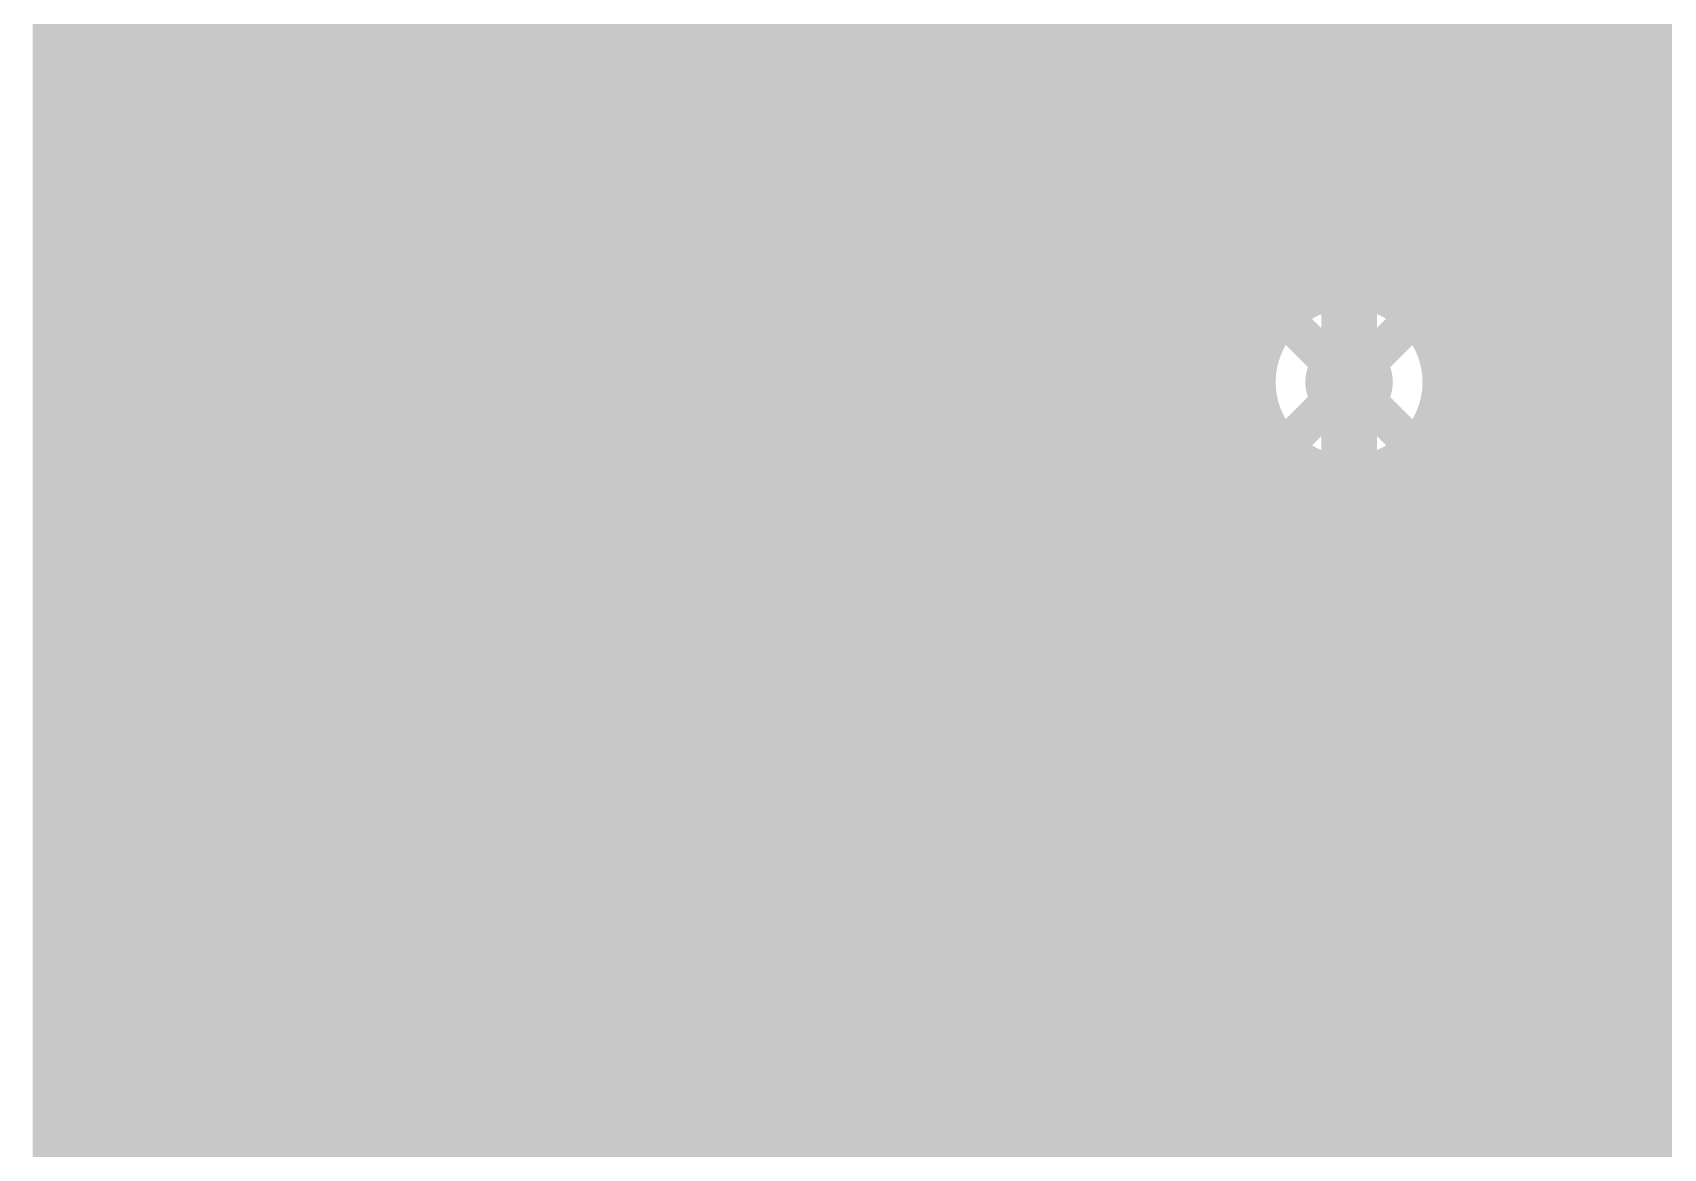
# Model space of a CAD drawing. Extents: x -11 to 221, y -93 to 178.
# Drawn here: x 17.02 to 28.19, y 64.6 to 72.24 of the extents above; entities that cross this region are included whole.
import ezdxf

# ---------------------------------------------------------------- set-up
doc = ezdxf.new("R2010")
doc.units = 0
doc.header["$MEASUREMENT"] = 0
doc.layers.get('0').update_dxf_attribs({"linetype": 'CONTINUOUS'})
for name, color, linetype in [('26-349-0_BOT', 7, 'CONTINUOUS'), ('26-349-0_DRD', 7, 'CONTINUOUS'), ('26-349-0_DRL', 2, 'CONTINUOUS'), ('26-349-0_FAB', 1, 'CONTINUOUS'), ('26-349-0_IN1', 3, 'CONTINUOUS'), ('26-349-0_IN2', 5, 'CONTINUOUS'), ('26-349-0_SMB', 10, 'CONTINUOUS'), ('26-349-0_SMT', 14, 'CONTINUOUS'), ('26-349-0_SPT', 9, 'CONTINUOUS'), ('26-349-0_SST', 12, 'CONTINUOUS'), ('26-349-0_TOP', 11, 'CONTINUOUS'), ('THRUHOLE_TAP', 15, 'CONTINUOUS')]:
    doc.layers.add(name, color=color, linetype=linetype)

# ---------------------------------------------------------------- blocks, each defined once
blk = doc.blocks.new('ROUND_78')
at = {"const_width": 0.29972}
blk.add_lwpolyline([(-0.14986, 0, 1), (0.14986, 0, 1)], format="xyb", close=True, dxfattribs=at)
blk = doc.blocks.new('ROUND_102')
at = {"const_width": 0.10033}
blk.add_lwpolyline([(-0.050164, 0, 1), (0.050164, 0, 1)], format="xyb", close=True, dxfattribs=at)
blk = doc.blocks.new('ROUND_82')
at = {"const_width": 0.29972}
blk.add_lwpolyline([(-0.14986, 0, 1), (0.14986, 0, 1)], format="xyb", close=True, dxfattribs=at)
blk = doc.blocks.new('SQUARE_19')
blk.add_solid([(0.99949, 0.99949), (0.99949, -0.99949), (-0.99949, 0.99949), (-0.99949, -0.99949)])
blk = doc.blocks.new('ROUND_88')
at = {"const_width": 0.10033}
blk.add_lwpolyline([(-0.050164, 0, 1), (0.050164, 0, 1)], format="xyb", close=True, dxfattribs=at)

msp = doc.modelspace()

# ---------------------------------------------------------------- linework, layer by layer
at = {"layer": '26-349-0_BOT', "const_width": 0.254}
for points in [[(17.145, 97.409), (17.145, 40.513)], [(17.3736, 97.409), (17.3736, 40.513)], [(17.6022, 97.409), (17.6022, 40.513)], [(17.8308, 97.409), (17.8308, 40.513)], [(18.0594, 97.409), (18.0594, 40.513)], [(18.288, 97.409), (18.288, 40.513)], [(18.5166, 97.409), (18.5166, 40.513)], [(18.7452, 97.409), (18.7452, 40.513)], [(18.9738, 97.409), (18.9738, 51.2826)], [(19.2024, 97.409), (19.2024, 51.69154)], [(19.431, 97.409), (19.431, 51.92014)], [(19.6596, 97.409), (19.6596, 52.06746)], [(19.8882, 97.409), (19.8882, 52.16398)], [(20.1168, 97.409), (20.1168, 52.21478)], [(20.3454, 97.409), (20.3454, 52.23002)], [(20.574, 97.409), (20.574, 52.20716)], [(20.8026, 97.409), (20.8026, 52.1462)], [(21.0312, 97.409), (21.0312, 52.03952)], [(21.2598, 97.409), (21.2598, 51.87696)], [(21.4884, 97.409), (21.4884, 63.90386)], [(21.717, 97.409), (21.717, 64.35852)], [(21.9456, 97.409), (21.9456, 64.59982)], [(22.1742, 97.409), (22.1742, 64.75476)], [(22.4028, 97.409), (22.4028, 64.85382)], [(22.6314, 97.409), (22.6314, 64.91224)], [(22.86, 97.409), (22.86, 64.93002)], [(23.0886, 97.409), (23.0886, 64.91224)], [(23.3172, 97.409), (23.3172, 64.85382)], [(23.5458, 97.409), (23.5458, 64.75476)], [(23.7744, 97.409), (23.7744, 64.59982)], [(24.003, 97.409), (24.003, 64.35852)], [(24.2316, 97.409), (24.2316, 63.90386)], [(24.4602, 97.409), (24.4602, 40.513)], [(24.6888, 97.409), (24.6888, 40.513)], [(24.9174, 97.409), (24.9174, 40.513)], [(25.146, 97.409), (25.146, 40.513)], [(25.3746, 97.409), (25.3746, 60.42406)], [(25.6032, 97.409), (25.6032, 70.3072)], [(25.8318, 97.409), (25.8318, 70.4469)], [(26.0604, 97.409), (26.0604, 70.47992)], [(26.289, 97.409), (26.289, 70.42658)], [(26.5176, 97.409), (26.5176, 70.25386)], [(26.7462, 97.409), (26.7462, 40.513)], [(26.9748, 97.409), (26.9748, 40.513)], [(27.2034, 97.409), (27.2034, 40.513)], [(27.432, 97.409), (27.432, 56.7182)], [(27.6606, 97.409), (27.6606, 56.8579)], [(27.8892, 76.54036), (27.8892, 56.89092)], [(28.1178, 75.8825), (28.1178, 56.83758)], [(56.7563, 72.2884), (17.145, 72.2884)], [(56.7563, 72.0598), (17.145, 72.0598)], [(56.7563, 71.8312), (17.145, 71.8312)], [(56.1086, 71.6026), (17.145, 71.6026)], [(55.93842, 71.374), (17.145, 71.374)], [(55.88508, 71.1454), (17.145, 71.1454)], [(55.9181, 70.9168), (17.145, 70.9168)], [(56.05526, 70.6882), (17.145, 70.6882)], [(25.87498, 70.4596), (17.145, 70.4596)], [(56.7563, 70.4596), (26.19248, 70.4596)], [(25.53208, 70.231), (17.145, 70.231)], [(56.7563, 70.231), (26.53538, 70.231)], [(25.42286, 70.0024), (17.145, 70.0024)], [(50.65268, 70.0024), (26.6446, 70.0024)], [(25.41016, 69.7738), (17.145, 69.7738)], [(50.0126, 69.7738), (26.65984, 69.7738)], [(25.48382, 69.5452), (17.145, 69.5452)], [(49.74336, 69.5452), (26.58618, 69.5452)], [(25.6032, 69.39026), (25.6032, 60.54852)], [(26.5176, 69.4436), (26.5176, 40.513)], [(25.69972, 69.3166), (17.145, 69.3166)], [(25.8318, 69.2531), (25.8318, 60.57138)], [(26.289, 69.27342), (26.289, 60.31484)], [(46.6217, 69.3166), (26.37028, 69.3166)], [(26.0604, 69.22008), (26.0604, 60.50788)], [(46.37786, 69.088), (17.145, 69.088)], [(46.2915, 68.8594), (17.145, 68.8594)], [(46.29658, 68.6308), (17.145, 68.6308)], [(46.3931, 68.4022), (17.145, 68.4022)], [(46.67758, 68.1736), (17.145, 68.1736)], [(49.5173, 67.945), (17.145, 67.945)], [(49.65954, 67.7164), (17.145, 67.7164)], [(49.87544, 67.4878), (17.145, 67.4878)], [(50.25136, 67.2592), (17.145, 67.2592)], [(56.7563, 67.0306), (17.145, 67.0306)], [(56.7563, 66.802), (17.145, 66.802)], [(56.7563, 66.5734), (17.145, 66.5734)], [(56.7563, 66.3448), (17.145, 66.3448)], [(56.7563, 66.1162), (17.145, 66.1162)], [(56.7563, 65.8876), (17.145, 65.8876)], [(56.7563, 65.659), (17.145, 65.659)], [(56.7563, 65.4304), (17.145, 65.4304)], [(56.7563, 65.2018), (17.145, 65.2018)], [(56.7563, 64.9732), (17.145, 64.9732)], [(22.15642, 64.7446), (17.145, 64.7446)], [(56.7563, 64.7446), (23.56358, 64.7446)], [(21.85416, 64.516), (17.145, 64.516)], [(56.7563, 64.516), (23.86584, 64.516)]]:
    msp.add_lwpolyline(points, dxfattribs=at)
for points in [[(26.035, 70.47992, 0.4142136), (25.40508, 69.85)], [(26.66492, 69.85, 0.4142136), (26.035, 70.47992)], [(25.40508, 69.85, 0.4142136), (26.035, 69.22008)], [(26.035, 69.22008, 0.4142136), (26.66492, 69.85)], [(22.86, 64.93002, 0.4142136), (21.42998, 63.5)], [(24.29002, 63.5, 0.4142136), (22.86, 64.93002)]]:
    msp.add_lwpolyline(points, format="xyb", dxfattribs=at)
at = {"layer": '26-349-0_DRD', "const_width": 0.254}
for points in [[(24.765, 71.12), (24.765, 68.58)], [(27.305, 71.12), (24.765, 71.12)], [(27.305, 71.12), (24.765, 68.58)], [(27.305, 68.58), (24.765, 71.12)], [(27.305, 68.58), (27.305, 71.12)], [(24.765, 68.58), (27.305, 68.58)], [(18.415, 66.421), (18.415, 63.881)], [(20.955, 66.421), (18.415, 66.421)], [(20.955, 66.421), (18.415, 63.881)], [(20.955, 63.881), (18.415, 66.421)], [(18.415, 66.421), (18.415, 63.881)], [(20.955, 66.421), (18.415, 66.421)], [(20.955, 66.421), (18.415, 63.881)], [(20.955, 63.881), (18.415, 66.421)], [(20.955, 63.881), (20.955, 66.421)], [(20.955, 63.881), (20.955, 66.421)], [(27.305, 65.532), (27.305, 62.992)], [(29.845, 65.532), (27.305, 65.532)], [(29.845, 62.992), (27.305, 65.532)], [(27.305, 65.532), (27.305, 62.992)], [(29.845, 65.532), (27.305, 65.532)], [(29.845, 62.992), (27.305, 65.532)]]:
    msp.add_lwpolyline(points, dxfattribs=at)
at = {"layer": '26-349-0_FAB', "const_width": 0.254}
msp.add_lwpolyline([(17.78, 88.9), (17.78, 41.275), (47.625, 41.275), (47.625, 56.515), (55.245, 56.515), (55.245, 92.71), (17.78, 92.71), (17.78, 88.9)], dxfattribs=at)
at = {"layer": '26-349-0_IN1', "const_width": 0.381}
for points in [[(22.86, 63.5), (22.86, 96.139), (25.781, 99.06), (33.02, 99.06)], [(26.035, 69.85), (26.035, 79.248), (30.099, 83.312), (43.815, 83.312), (44.45, 83.947)]]:
    msp.add_lwpolyline(points, dxfattribs=at)
at = {"layer": '26-349-0_SMB', "const_width": 0.254}
for points in [[(17.526, 96.647), (17.526, 71.247)], [(17.6276, 96.647), (17.6276, 71.247)], [(17.8562, 96.647), (17.8562, 71.247)], [(18.0848, 96.647), (18.0848, 71.247)], [(18.3134, 96.647), (18.3134, 71.247)], [(18.542, 96.647), (18.542, 71.247)], [(18.7706, 96.647), (18.7706, 71.247)], [(18.9992, 96.647), (18.9992, 71.247)], [(19.2278, 96.647), (19.2278, 71.247)], [(19.4564, 96.647), (19.4564, 71.247)], [(19.685, 96.647), (19.685, 71.247)], [(19.9136, 96.647), (19.9136, 71.247)], [(20.1422, 96.647), (20.1422, 71.247)], [(20.3708, 96.647), (20.3708, 71.247)], [(20.5994, 96.647), (20.5994, 71.247)], [(20.828, 96.647), (20.828, 71.247)], [(21.0566, 96.647), (21.0566, 71.247)], [(21.2852, 96.647), (21.2852, 71.247)], [(21.5138, 96.647), (21.5138, 71.247)], [(21.7424, 96.647), (21.7424, 71.247)], [(21.971, 96.647), (21.971, 71.247)], [(22.1996, 96.647), (22.1996, 71.247)], [(22.4282, 96.647), (22.4282, 71.247)], [(22.6568, 96.647), (22.6568, 71.247)], [(22.8854, 96.647), (22.8854, 71.247)], [(23.114, 96.647), (23.114, 71.247)], [(23.3426, 96.647), (23.3426, 71.247)], [(23.5712, 96.647), (23.5712, 71.247)], [(23.7998, 96.647), (23.7998, 71.247)], [(24.0284, 96.647), (24.0284, 71.247)], [(24.257, 96.647), (24.257, 71.247)], [(24.4856, 96.647), (24.4856, 71.247)], [(24.7142, 96.647), (24.7142, 71.247)], [(24.9428, 96.647), (24.9428, 71.247)], [(25.1714, 96.647), (25.1714, 71.247)], [(25.4, 96.647), (25.4, 71.247)], [(25.6286, 96.647), (25.6286, 71.247)], [(25.8572, 96.647), (25.8572, 71.247)], [(26.0858, 96.647), (26.0858, 71.247)], [(26.3144, 96.647), (26.3144, 71.247)], [(26.543, 96.647), (26.543, 71.247)], [(26.7716, 96.647), (26.7716, 71.247)], [(27.0002, 96.647), (27.0002, 57.531)], [(27.2288, 96.647), (27.2288, 57.531)], [(27.4574, 96.647), (27.4574, 57.531)], [(27.686, 96.647), (27.686, 57.531)], [(27.9146, 96.647), (27.9146, 57.531)], [(28.1432, 96.647), (28.1432, 57.531)], [(45.847, 72.2122), (17.526, 72.2122)], [(45.847, 71.9836), (17.526, 71.9836)], [(45.847, 71.755), (17.526, 71.755)], [(45.847, 71.5264), (17.526, 71.5264)], [(45.847, 71.2978), (17.526, 71.2978)], [(25.146, 71.247), (17.526, 71.247), (17.526, 68.453)], [(26.924, 71.247), (17.526, 71.247)], [(17.6276, 71.247), (17.6276, 68.707)], [(17.8562, 71.247), (17.8562, 68.707)], [(18.0848, 71.247), (18.0848, 68.707)], [(18.3134, 71.247), (18.3134, 68.707)], [(18.542, 71.247), (18.542, 68.707)], [(18.7706, 71.247), (18.7706, 68.707)], [(18.9992, 71.247), (18.9992, 68.707)], [(19.2278, 71.247), (19.2278, 68.707)], [(19.4564, 71.247), (19.4564, 68.707)], [(19.685, 71.247), (19.685, 68.707)], [(19.9136, 71.247), (19.9136, 68.707)], [(20.1422, 71.247), (20.1422, 68.707)], [(20.3708, 71.247), (20.3708, 68.707)], [(20.5994, 71.247), (20.5994, 68.707)], [(20.828, 71.247), (20.828, 68.707)], [(21.0566, 71.247), (21.0566, 68.707)], [(21.2852, 71.247), (21.2852, 68.707)], [(21.5138, 71.247), (21.5138, 68.707)], [(21.7424, 71.247), (21.7424, 68.707)], [(21.971, 71.247), (21.971, 68.707)], [(22.1996, 71.247), (22.1996, 68.707)], [(22.4282, 71.247), (22.4282, 68.707)], [(22.6568, 71.247), (22.6568, 68.707)], [(22.8854, 71.247), (22.8854, 68.707)], [(23.114, 71.247), (23.114, 68.707)], [(23.3426, 71.247), (23.3426, 68.707)], [(23.5712, 71.247), (23.5712, 68.707)], [(23.7998, 71.247), (23.7998, 68.707)], [(24.0284, 71.247), (24.0284, 68.707)], [(24.257, 71.247), (24.257, 68.707)], [(24.4856, 71.247), (24.4856, 68.707)], [(24.7142, 71.247), (24.7142, 68.707)], [(24.9428, 71.247), (24.9428, 68.707)], [(25.146, 71.247), (25.146, 68.707)], [(26.924, 71.247), (26.924, 68.707)], [(25.146, 71.0692), (17.526, 71.0692)], [(45.847, 71.0692), (26.924, 71.0692)], [(25.146, 70.8406), (17.526, 70.8406)], [(45.847, 70.8406), (26.924, 70.8406)], [(25.146, 70.612), (17.526, 70.612)], [(45.847, 70.612), (26.924, 70.612)], [(25.146, 70.3834), (17.526, 70.3834)], [(45.847, 70.3834), (26.924, 70.3834)], [(25.146, 70.1548), (17.526, 70.1548)], [(45.847, 70.1548), (26.924, 70.1548)], [(25.146, 69.9262), (17.526, 69.9262)], [(45.847, 69.9262), (26.924, 69.9262)], [(25.146, 69.6976), (17.526, 69.6976)], [(45.847, 69.6976), (26.924, 69.6976)], [(25.146, 69.469), (17.526, 69.469)], [(45.847, 69.469), (26.924, 69.469)], [(25.146, 69.2404), (17.526, 69.2404)], [(45.847, 69.2404), (26.924, 69.2404)], [(25.146, 69.0118), (17.526, 69.0118)], [(45.847, 69.0118), (26.924, 69.0118)], [(25.146, 68.7832), (17.526, 68.7832)], [(17.526, 68.707), (17.526, 68.453)], [(25.146, 68.707), (17.526, 68.707)], [(17.526, 68.707), (17.526, 60.96)], [(26.924, 68.707), (17.526, 68.707)], [(17.6276, 68.707), (17.6276, 60.96)], [(17.8562, 68.707), (17.8562, 60.96)], [(18.0848, 68.707), (18.0848, 60.96)], [(18.3134, 68.707), (18.3134, 60.96)], [(18.542, 68.707), (18.542, 60.96)], [(18.7706, 68.707), (18.7706, 60.96)], [(18.9992, 68.707), (18.9992, 60.96)], [(19.2278, 68.707), (19.2278, 60.96)], [(19.4564, 68.707), (19.4564, 60.96)], [(19.685, 68.707), (19.685, 60.96)], [(19.9136, 68.707), (19.9136, 60.96)], [(20.1422, 68.707), (20.1422, 60.96)], [(20.3708, 68.707), (20.3708, 60.96)], [(20.5994, 68.707), (20.5994, 60.96)], [(20.828, 68.707), (20.828, 60.96)], [(21.0566, 68.707), (21.0566, 60.96)], [(21.2852, 68.707), (21.2852, 60.96)], [(21.5138, 68.707), (21.5138, 60.96)], [(21.7424, 68.707), (21.7424, 60.96)], [(21.971, 68.707), (21.971, 60.96)], [(22.1996, 68.707), (22.1996, 60.96)], [(22.4282, 68.707), (22.4282, 60.96)], [(22.6568, 68.707), (22.6568, 60.96)], [(22.8854, 68.707), (22.8854, 60.96)], [(23.114, 68.707), (23.114, 60.96)], [(23.3426, 68.707), (23.3426, 60.96)], [(23.5712, 68.707), (23.5712, 60.96)], [(23.7998, 68.707), (23.7998, 60.96)], [(24.0284, 68.707), (24.0284, 60.96)], [(24.257, 68.707), (24.257, 60.96)], [(24.4856, 68.707), (24.4856, 60.96)], [(24.7142, 68.707), (24.7142, 60.96)], [(24.9428, 68.707), (24.9428, 60.96)], [(25.1714, 68.707), (25.1714, 60.96)], [(25.4, 68.707), (25.4, 60.96)], [(25.6286, 68.707), (25.6286, 60.96)], [(25.8572, 68.707), (25.8572, 60.96)], [(26.0858, 68.707), (26.0858, 60.96)], [(26.3144, 68.707), (26.3144, 60.96)], [(26.543, 68.707), (26.543, 60.96)], [(26.7716, 68.707), (26.7716, 60.96)], [(45.847, 68.7832), (26.924, 68.7832)], [(45.847, 68.5546), (17.526, 68.5546)], [(45.847, 68.326), (17.526, 68.326)], [(45.847, 68.0974), (17.526, 68.0974)], [(45.847, 67.8688), (17.526, 67.8688)], [(45.847, 67.6402), (17.526, 67.6402)], [(45.847, 67.4116), (17.526, 67.4116)], [(45.847, 67.183), (17.526, 67.183)], [(55.626, 66.9544), (17.526, 66.9544)], [(55.626, 66.7258), (17.526, 66.7258)], [(55.626, 66.4972), (17.526, 66.4972)], [(55.626, 66.2686), (17.526, 66.2686)], [(55.626, 66.04), (17.526, 66.04)], [(55.626, 65.8114), (17.526, 65.8114)], [(55.626, 65.5828), (17.526, 65.5828)], [(55.626, 65.3542), (17.526, 65.3542)], [(55.626, 65.1256), (17.526, 65.1256)], [(55.626, 64.897), (17.526, 64.897)], [(55.626, 64.6684), (17.526, 64.6684)]]:
    msp.add_lwpolyline(points, dxfattribs=at)
at = {"layer": '26-349-0_SST', "const_width": 0.1524}
for points in [[(18.2372, 72.8218), (18.2372, 66.421), (21.1328, 66.421), (21.1328, 73.279), (18.6944, 73.279), (18.2372, 72.8218)], [(24.3078, 66.8782), (24.3078, 73.279), (21.4122, 73.279), (21.4122, 66.421), (23.8506, 66.421), (24.3078, 66.8782)], [(27.4828, 66.8782), (27.4828, 73.279), (24.5872, 73.279), (24.5872, 66.421), (27.0256, 66.421), (27.4828, 66.8782)], [(27.7622, 72.8218), (27.7622, 66.421), (30.6578, 66.421), (30.6578, 73.279), (28.2194, 73.279), (27.7622, 72.8218)], [(27.4193, 65.85966), (27.25166, 65.92062), (27.25166, 66.27622), (27.4193, 66.33464), (28.09748, 66.33464), (28.26766, 66.27622), (28.26766, 65.92062), (28.09748, 65.85966)], [(18.30832, 66.11874), (18.30832, 65.76314), (18.64614, 65.64376), (18.9865, 65.64376), (19.32432, 65.76314), (19.32432, 66.11874)], [(18.30832, 66.06032), (19.32432, 66.06032)], [(23.6855, 66.09588), (23.6855, 65.74028), (24.02332, 65.6209), (24.36368, 65.6209), (24.7015, 65.74028), (24.7015, 66.09588)], [(23.6855, 66.03746), (24.7015, 66.03746)], [(25.4635, 65.96888), (25.4635, 65.61328), (25.80132, 65.4939), (26.14168, 65.4939), (26.4795, 65.61328), (26.4795, 65.96888)], [(25.4635, 65.91046), (26.4795, 65.91046)], [(27.25166, 65.02146), (27.25166, 65.49644), (27.9273, 65.02146), (28.09748, 65.02146), (28.26766, 65.08242), (28.26766, 65.43802), (28.09748, 65.49644)], [(18.30832, 64.92494), (18.30832, 65.16116)], [(18.30832, 65.04432), (19.32432, 65.04432), (19.15414, 65.16116)], [(24.1935, 65.19926), (24.1935, 64.84366), (24.02332, 64.7827), (23.85568, 64.7827), (23.6855, 64.84366), (23.6855, 65.19926), (23.85568, 65.25768), (24.02332, 65.25768), (24.7015, 65.02146)], [(25.63368, 65.13068), (25.4635, 65.07226), (25.4635, 64.71666), (25.63368, 64.6557), (25.9715, 64.6557), (26.14168, 64.77508), (26.14168, 65.13068), (26.4795, 65.13068), (26.4795, 64.6557)], [(20.93976, 64.41694), (20.93976, 64.89192)], [(19.92376, 64.6557), (20.93976, 64.6557)], [(27.25166, 64.48044), (27.4193, 64.59982), (27.58948, 64.65824), (27.9273, 64.65824), (28.09748, 64.59982), (28.26766, 64.48044), (28.26766, 64.36106), (28.09748, 64.24422), (27.9273, 64.18326), (27.58948, 64.18326), (27.4193, 64.24422), (27.25166, 64.36106), (27.25166, 64.48044)], [(18.30832, 64.38392), (18.4785, 64.50076), (18.64614, 64.56172), (18.9865, 64.56172), (19.15414, 64.50076), (19.32432, 64.38392), (19.32432, 64.26454), (19.15414, 64.14516), (18.9865, 64.08674), (18.64614, 64.08674), (18.4785, 64.14516), (18.30832, 64.26454), (18.30832, 64.38392)]]:
    msp.add_lwpolyline(points, dxfattribs=at)
at = {"layer": '26-349-0_SST', "const_width": 0.254}
for points in [[(22.86, 64.90208, 0.4142136), (21.45792, 63.5)], [(24.26208, 63.5, 0.4142136), (22.86, 64.90208)]]:
    msp.add_lwpolyline(points, format="xyb", dxfattribs=at)
at = {"layer": '26-349-0_TOP'}
for points, const_width in [([(17.145, 97.409), (17.145, 40.513)], 0.254), ([(17.3736, 97.409), (17.3736, 40.513)], 0.254), ([(17.6022, 97.409), (17.6022, 40.513)], 0.254), ([(17.8308, 97.409), (17.8308, 40.513)], 0.254), ([(18.0594, 97.409), (18.0594, 40.513)], 0.254), ([(22.86, 71.84898), (22.86, 78.105), (25.7556, 81.0006), (37.00018, 81.0006)], 0.381), ([(24.4602, 78.82382), (24.4602, 68.47332)], 0.254), ([(18.25244, 73.28154), (18.25244, 70.41896)], 0.254), ([(24.29256, 73.28154), (24.29256, 70.41896)], 0.254), ([(24.60244, 73.28154), (24.60244, 70.41896)], 0.254), ([(18.25244, 72.2884), (17.145, 72.2884)], 0.254), ([(24.60244, 72.2884), (24.29256, 72.2884)], 0.254), ([(18.25244, 72.0598), (17.145, 72.0598)], 0.254), ([(24.60244, 72.0598), (24.29256, 72.0598)], 0.254), ([(18.25244, 71.8312), (17.145, 71.8312)], 0.254), ([(22.86, 71.84898), (19.685, 71.84898)], 0.381), ([(24.60244, 71.8312), (24.29256, 71.8312)], 0.254), ([(29.21, 71.84898), (26.035, 71.84898)], 0.381), ([(18.25244, 71.6026), (17.145, 71.6026)], 0.254), ([(24.60244, 71.6026), (24.29256, 71.6026)], 0.254), ([(18.25244, 71.374), (17.145, 71.374)], 0.254), ([(24.60244, 71.374), (24.29256, 71.374)], 0.254), ([(18.25244, 71.1454), (17.145, 71.1454)], 0.254), ([(21.11756, 71.22668), (21.11756, 70.41896)], 0.254), ([(21.42744, 71.22668), (21.11756, 71.22668)], 0.254), ([(21.42744, 71.1454), (21.11756, 71.1454)], 0.254), ([(21.2598, 71.22668), (21.2598, 59.11088)], 0.254), ([(21.42744, 71.22668), (21.42744, 70.41896)], 0.254), ([(24.60244, 71.1454), (24.29256, 71.1454)], 0.254), ([(27.77744, 71.22668), (27.46756, 71.22668)], 0.254), ([(27.46756, 71.22668), (27.46756, 70.41896)], 0.254), ([(27.77744, 71.1454), (27.46756, 71.1454)], 0.254), ([(27.6606, 71.22668), (27.6606, 65.6463)], 0.254), ([(27.77744, 71.22668), (27.77744, 70.41896)], 0.254), ([(18.25244, 70.9168), (17.145, 70.9168)], 0.254), ([(21.42744, 70.9168), (21.11756, 70.9168)], 0.254), ([(24.60244, 70.9168), (24.29256, 70.9168)], 0.254), ([(27.77744, 70.9168), (27.46756, 70.9168)], 0.254), ([(18.25244, 70.6882), (17.145, 70.6882)], 0.254), ([(21.42744, 70.6882), (21.11756, 70.6882)], 0.254), ([(24.60244, 70.6882), (24.29256, 70.6882)], 0.254), ([(27.77744, 70.6882), (27.46756, 70.6882)], 0.254), ([(18.25244, 70.4596), (17.145, 70.4596)], 0.254), ([(21.11756, 70.41896), (18.25244, 70.41896)], 0.254), ([(18.288, 70.41896), (18.288, 69.28104)], 0.254), ([(18.5166, 70.41896), (18.5166, 69.28104)], 0.254), ([(18.7452, 70.41896), (18.7452, 69.28104)], 0.254), ([(18.9738, 70.41896), (18.9738, 69.28104)], 0.254), ([(19.2024, 70.41896), (19.2024, 69.28104)], 0.254), ([(19.431, 70.41896), (19.431, 69.28104)], 0.254), ([(19.6596, 70.41896), (19.6596, 69.28104)], 0.254), ([(19.8882, 70.41896), (19.8882, 69.28104)], 0.254), ([(20.1168, 70.41896), (20.1168, 69.28104)], 0.254), ([(20.3454, 70.41896), (20.3454, 69.28104)], 0.254), ([(20.574, 70.41896), (20.574, 69.28104)], 0.254), ([(20.8026, 70.41896), (20.8026, 69.28104)], 0.254), ([(21.0312, 70.41896), (21.0312, 69.28104)], 0.254), ([(21.42744, 70.4596), (21.11756, 70.4596)], 0.254), ([(24.29256, 70.41896), (21.42744, 70.41896)], 0.254), ([(21.4884, 70.41896), (21.4884, 69.28104)], 0.254), ([(21.717, 70.41896), (21.717, 69.28104)], 0.254), ([(21.9456, 70.41896), (21.9456, 69.28104)], 0.254), ([(22.1742, 70.41896), (22.1742, 69.28104)], 0.254), ([(22.4028, 70.41896), (22.4028, 69.28104)], 0.254), ([(22.6314, 70.41896), (22.6314, 69.28104)], 0.254), ([(22.86, 70.41896), (22.86, 69.28104)], 0.254), ([(23.0886, 70.41896), (23.0886, 69.28104)], 0.254), ([(23.3172, 70.41896), (23.3172, 69.28104)], 0.254), ([(23.5458, 70.41896), (23.5458, 69.28104)], 0.254), ([(23.7744, 70.41896), (23.7744, 69.28104)], 0.254), ([(24.003, 70.41896), (24.003, 69.28104)], 0.254), ([(24.2316, 70.41896), (24.2316, 69.28104)], 0.254), ([(24.60244, 70.4596), (24.29256, 70.4596)], 0.254), ([(25.57272, 70.41896), (24.60244, 70.41896)], 0.254), ([(24.6888, 70.41896), (24.6888, 69.28104)], 0.254), ([(24.9174, 70.41896), (24.9174, 69.28104)], 0.254), ([(25.146, 70.41896), (25.146, 69.28104)], 0.254), ([(25.3746, 70.41896), (25.3746, 70.16496)], 0.254), ([(27.46756, 70.41896), (26.49474, 70.41896)], 0.254), ([(26.7462, 70.41896), (26.7462, 70.02018)], 0.254), ([(26.9748, 70.41896), (26.9748, 69.28104)], 0.254), ([(27.2034, 70.41896), (27.2034, 69.28104)], 0.254), ([(27.432, 70.41896), (27.432, 69.28104)], 0.254), ([(27.77744, 70.4596), (27.46756, 70.4596)], 0.254), ([(30.64256, 70.41896), (27.77744, 70.41896)], 0.254), ([(27.8892, 70.41896), (27.8892, 69.28104)], 0.254), ([(28.1178, 70.41896), (28.1178, 69.28104)], 0.254), ([(25.41016, 70.231), (17.145, 70.231)], 0.254), ([(36.4617, 70.231), (26.65984, 70.231)], 0.254), ([(25.31872, 70.0024), (17.145, 70.0024)], 0.254), ([(26.035, 67.85102), (26.035, 69.85)], 0.381), ([(36.4617, 70.0024), (26.75128, 70.0024)], 0.254), ([(25.30602, 69.7738), (17.145, 69.7738)], 0.254), ([(36.4617, 69.7738), (26.76144, 69.7738)], 0.254), ([(26.7462, 69.67728), (26.7462, 69.28104)], 0.254), ([(25.36952, 69.5452), (17.145, 69.5452)], 0.254), ([(25.3746, 69.53504), (25.3746, 69.28104)], 0.254), ([(25.4127, 69.46392), (25.4127, 69.28104)], 0.254), ([(26.6573, 69.46392), (26.6573, 69.28104)], 0.254), ([(36.40582, 69.5452), (26.70048, 69.5452)], 0.254), ([(25.4127, 69.3166), (17.145, 69.3166)], 0.254), ([(18.25244, 69.28104), (18.25244, 66.41846)], 0.254), ([(21.11756, 69.28104), (18.25244, 69.28104)], 0.254), ([(19.685, 69.28104), (19.685, 67.85102)], 0.254), ([(21.11756, 69.28104), (21.11756, 66.41846)], 0.254), ([(21.42744, 69.28104), (21.42744, 66.41846)], 0.254), ([(24.29256, 69.28104), (21.42744, 69.28104)], 0.254), ([(24.29256, 69.28104), (24.29256, 68.47332)], 0.254), ([(25.4127, 69.28104), (24.60244, 69.28104)], 0.254), ([(24.60244, 69.28104), (24.60244, 68.47332)], 0.254), ([(36.17722, 69.3166), (26.6573, 69.3166)], 0.254), ([(27.46756, 69.28104), (26.6573, 69.28104)], 0.254), ([(27.46756, 69.28104), (27.46756, 66.41846)], 0.254), ([(27.77744, 69.28104), (27.77744, 66.41846)], 0.254), ([(30.64256, 69.28104), (27.77744, 69.28104)], 0.254), ([(18.25244, 69.088), (17.145, 69.088)], 0.254), ([(21.42744, 69.088), (21.11756, 69.088)], 0.254), ([(24.60244, 69.088), (24.29256, 69.088)], 0.254), ([(27.77744, 69.088), (27.46756, 69.088)], 0.254), ([(18.25244, 68.8594), (17.145, 68.8594)], 0.254), ([(21.42744, 68.8594), (21.11756, 68.8594)], 0.254), ([(24.60244, 68.8594), (24.29256, 68.8594)], 0.254), ([(27.77744, 68.8594), (27.46756, 68.8594)], 0.254), ([(18.25244, 68.6308), (17.145, 68.6308)], 0.254), ([(21.42744, 68.6308), (21.11756, 68.6308)], 0.254), ([(24.60244, 68.6308), (24.29256, 68.6308)], 0.254), ([(27.77744, 68.6308), (27.46756, 68.6308)], 0.254), ([(24.60244, 68.47332), (24.29256, 68.47332)], 0.254), ([(18.25244, 68.4022), (17.145, 68.4022)], 0.254), ([(21.42744, 68.4022), (21.11756, 68.4022)], 0.254), ([(27.77744, 68.4022), (27.46756, 68.4022)], 0.254), ([(18.25244, 68.1736), (17.145, 68.1736)], 0.254), ([(21.42744, 68.1736), (21.11756, 68.1736)], 0.254), ([(27.77744, 68.1736), (27.46756, 68.1736)], 0.254), ([(18.25244, 67.945), (17.145, 67.945)], 0.254), ([(19.685, 67.85102), (19.685, 65.151)], 0.381), ([(19.685, 65.151), (19.685, 67.85102)], 0.381), ([(21.42744, 67.945), (21.11756, 67.945)], 0.254), ([(26.035, 67.85102), (22.86, 67.85102)], 0.381), ([(27.77744, 67.945), (27.46756, 67.945)], 0.254), ([(18.25244, 67.85102), (19.685, 67.85102)], 0.254), ([(21.11756, 67.85102), (19.685, 67.85102)], 0.254), ([(19.685, 66.41846), (19.685, 67.85102)], 0.254), ([(27.77744, 67.85102), (29.21, 67.85102)], 0.254), ([(18.25244, 67.7164), (17.145, 67.7164)], 0.254), ([(21.42744, 67.7164), (21.11756, 67.7164)], 0.254), ([(27.77744, 67.7164), (27.46756, 67.7164)], 0.254), ([(18.25244, 67.4878), (17.145, 67.4878)], 0.254), ([(21.42744, 67.4878), (21.11756, 67.4878)], 0.254), ([(27.77744, 67.4878), (27.46756, 67.4878)], 0.254), ([(18.25244, 67.2592), (17.145, 67.2592)], 0.254), ([(21.42744, 67.2592), (21.11756, 67.2592)], 0.254), ([(24.29256, 67.22872), (24.29256, 66.41846)], 0.254), ([(24.60244, 67.22872), (24.29256, 67.22872)], 0.254), ([(24.4602, 67.22872), (24.4602, 62.14364)], 0.254), ([(24.60244, 67.22872), (24.60244, 66.41846)], 0.254), ([(27.77744, 67.2592), (27.46756, 67.2592)], 0.254), ([(18.25244, 67.0306), (17.145, 67.0306)], 0.254), ([(21.42744, 67.0306), (21.11756, 67.0306)], 0.254), ([(24.60244, 67.0306), (24.29256, 67.0306)], 0.254), ([(27.77744, 67.0306), (27.46756, 67.0306)], 0.254), ([(18.25244, 66.802), (17.145, 66.802)], 0.254), ([(21.42744, 66.802), (21.11756, 66.802)], 0.254), ([(24.60244, 66.802), (24.29256, 66.802)], 0.254), ([(27.77744, 66.802), (27.46756, 66.802)], 0.254), ([(18.25244, 66.5734), (17.145, 66.5734)], 0.254), ([(21.42744, 66.5734), (21.11756, 66.5734)], 0.254), ([(24.60244, 66.5734), (24.29256, 66.5734)], 0.254), ([(27.77744, 66.5734), (27.46756, 66.5734)], 0.254), ([(35.03168, 66.3448), (17.145, 66.3448)], 0.254), ([(21.11756, 66.41846), (18.25244, 66.41846)], 0.254), ([(18.288, 66.41846), (18.288, 40.513)], 0.254), ([(18.5166, 66.41846), (18.5166, 40.513)], 0.254), ([(18.7452, 66.41846), (18.7452, 40.513)], 0.254), ([(18.9738, 66.41846), (18.9738, 51.52898)], 0.254), ([(19.2024, 66.41846), (19.2024, 51.84648)], 0.254), ([(19.431, 66.41846), (19.431, 52.04714)], 0.254), ([(19.6596, 66.41846), (19.6596, 52.18176)], 0.254), ([(19.8882, 66.41846), (19.8882, 52.26812)], 0.254), ([(20.1168, 66.41846), (20.1168, 59.11088)], 0.254), ([(20.3454, 66.41846), (20.3454, 59.11088)], 0.254), ([(20.574, 66.41846), (20.574, 59.11088)], 0.254), ([(20.8026, 66.41846), (20.8026, 59.11088)], 0.254), ([(21.0312, 66.41846), (21.0312, 59.11088)], 0.254), ([(24.29256, 66.41846), (21.42744, 66.41846)], 0.254), ([(21.4884, 66.41846), (21.4884, 64.18072)], 0.254), ([(21.717, 66.41846), (21.717, 64.51854)], 0.254), ([(21.9456, 66.41846), (21.9456, 64.72936)], 0.254), ([(22.1742, 66.41846), (22.1742, 64.86906)], 0.254), ([(22.4028, 66.41846), (22.4028, 64.9605)], 0.254), ([(22.6314, 66.41846), (22.6314, 65.01384)], 0.254), ([(22.86, 66.41846), (22.86, 65.03162)], 0.254), ([(23.0886, 66.41846), (23.0886, 65.01384)], 0.254), ([(23.3172, 66.41846), (23.3172, 64.9605)], 0.254), ([(23.5458, 66.41846), (23.5458, 64.86906)], 0.254), ([(23.7744, 66.41846), (23.7744, 64.72936)], 0.254), ([(24.003, 66.41846), (24.003, 64.51854)], 0.254), ([(24.2316, 66.41846), (24.2316, 64.18072)], 0.254), ([(27.46756, 66.41846), (24.60244, 66.41846)], 0.254), ([(24.6888, 66.41846), (24.6888, 61.91504)], 0.254), ([(24.9174, 66.41846), (24.9174, 61.8363)], 0.254), ([(25.146, 66.41846), (25.146, 64.19088)], 0.254), ([(25.3746, 66.41846), (25.3746, 64.19088)], 0.254), ([(25.6032, 66.41846), (25.6032, 64.19088)], 0.254), ([(25.8318, 66.41846), (25.8318, 64.19088)], 0.254), ([(26.0604, 66.41846), (26.0604, 64.27724)], 0.254), ([(26.289, 66.41846), (26.289, 64.50584)], 0.254), ([(26.5176, 66.41846), (26.5176, 64.73444)], 0.254), ([(26.7462, 66.41846), (26.7462, 64.96304)], 0.254), ([(26.9748, 66.41846), (26.9748, 65.19164)], 0.254), ([(27.2034, 66.41846), (27.2034, 65.42024)], 0.254), ([(27.432, 66.41846), (27.432, 65.59042)], 0.254), ([(30.64256, 66.41846), (27.77744, 66.41846)], 0.254), ([(27.8892, 66.41846), (27.8892, 65.6463)], 0.254), ([(28.1178, 66.41846), (28.1178, 65.6463)], 0.254), ([(35.23742, 66.1162), (17.145, 66.1162)], 0.254), ([(35.46602, 65.8876), (17.145, 65.8876)], 0.254), ([(35.69462, 65.659), (17.145, 65.659)], 0.254), ([(29.845, 65.6463), (27.686, 65.6463)], 0.254), ([(27.24658, 65.46342), (25.9715, 64.19088)], 0.254), ([(27.21102, 65.4304), (17.145, 65.4304)], 0.254), ([(26.98242, 65.2018), (17.145, 65.2018)], 0.254), ([(31.115, 63.246), (31.115, 63.754), (29.845, 65.024), (27.686, 65.024), (26.035, 63.373), (26.035, 63.246)], 0.381), ([(22.4409, 64.9732), (17.145, 64.9732)], 0.254), ([(26.75382, 64.9732), (23.2791, 64.9732)], 0.254), ([(21.96592, 64.7446), (17.145, 64.7446)], 0.254), ([(26.52522, 64.7446), (23.75154, 64.7446)], 0.254), ([(21.71446, 64.516), (17.145, 64.516)], 0.254), ([(26.29662, 64.516), (24.00554, 64.516)], 0.254)]:
    msp.add_lwpolyline(points, dxfattribs=dict(at, const_width=const_width))
at = {"layer": '26-349-0_TOP', "const_width": 0.254}
for points in [[(25.57272, 70.41896, 0.2258464), (25.30191, 69.85)], [(26.76652, 69.85, 0.2265545), (26.49476, 70.41898)], [(25.30348, 69.85, 0.1397214), (25.41339, 69.46435)], [(26.6573, 69.46392, 0.1397213), (26.76733, 69.85)], [(27.686, 65.6463, 0.198913), (27.24597, 65.46403)], [(22.86, 65.03162, 0.4142136), (21.32838, 63.5)], [(24.39162, 63.5, 0.4142136), (22.86, 65.03162)]]:
    msp.add_lwpolyline(points, format="xyb", dxfattribs=at)

# ---------------------------------------------------------------- block references
at = {"layer": '26-349-0_BOT'}
for p in [(26.035, 69.85), (19.685, 65.151)]:
    msp.add_blockref('ROUND_78', p, dxfattribs=at)
at = {"layer": '26-349-0_DRL'}
for p in [(26.035, 69.85), (19.685, 65.151)]:
    msp.add_blockref('ROUND_102', p, dxfattribs=at)
at = {"layer": '26-349-0_IN1'}
for name, p in [('ROUND_82', (26.035, 69.85)), ('ROUND_78', (19.685, 65.151))]:
    msp.add_blockref(name, p, dxfattribs=at)
at = {"layer": '26-349-0_IN2'}
for name, p in [('ROUND_82', (26.035, 69.85)), ('ROUND_78', (19.685, 65.151))]:
    msp.add_blockref(name, p, dxfattribs=at)
at = {"layer": '26-349-0_SMT'}
for p in [(19.685, 71.84898), (22.86, 71.84898), (26.035, 71.84898), (19.685, 67.85102), (22.86, 67.85102), (26.035, 67.85102)]:
    msp.add_blockref('SQUARE_19', p, dxfattribs=at)
at = {"layer": '26-349-0_SPT'}
for p in [(19.685, 71.84898), (22.86, 71.84898), (26.035, 71.84898), (19.685, 67.85102), (22.86, 67.85102), (26.035, 67.85102)]:
    msp.add_blockref('SQUARE_19', p, dxfattribs=at)
at = {"layer": '26-349-0_TOP'}
for name, p in [('SQUARE_19', (19.685, 71.84898)), ('SQUARE_19', (22.86, 71.84898)), ('SQUARE_19', (26.035, 71.84898)), ('ROUND_78', (26.035, 69.85)), ('SQUARE_19', (19.685, 67.85102)), ('SQUARE_19', (22.86, 67.85102)), ('SQUARE_19', (26.035, 67.85102)), ('ROUND_78', (19.685, 65.151))]:
    msp.add_blockref(name, p, dxfattribs=at)
at = {"layer": 'THRUHOLE_TAP'}
for p in [(26.035, 69.85), (19.685, 65.151)]:
    msp.add_blockref('ROUND_88', p, dxfattribs=at)

doc.saveas('drawing.dxf')
